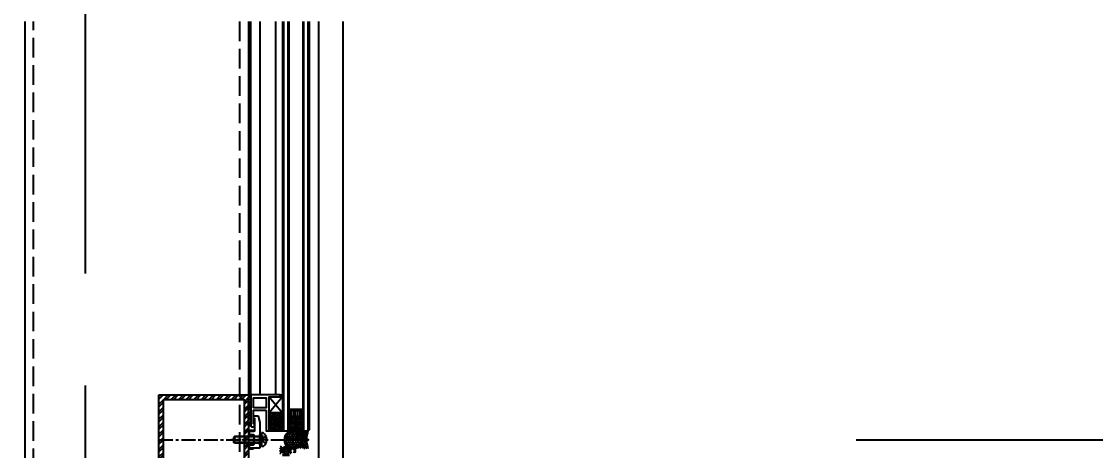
# Model space of a CAD drawing. Extents: x 220580 to 2027826, y -309201 to 71987.
# Drawn here: x 323446 to 324406, y -163239 to -162855 of the extents above; entities that cross this region are included whole.
import ezdxf
from ezdxf.enums import TextEntityAlignment as Align

# ---------------------------------------------------------------- set-up
doc = ezdxf.new("R2010")
doc.units = 0
for name, pattern in [('AUSGEZOGEN', [0]), ('CENTER', [2, 1.25, -0.25, 0.25, -0.25]), ('ZN-CENTER', [2, 1.25, -0.25, 0.25, -0.25]), ('ZN-DASH', [0.35, 0.25, -0.1])]:
    doc.linetypes.add(name, pattern=pattern)
for name, color, linetype in [('!ZN1-填充-8', 8, 'Continuous'), ('!ZN1-标注-173', 173, 'Continuous'), ('!ZN3-玻璃幕墙-4', 4, 'Continuous'), ('!ZN4-辅助材料-1', 1, 'Continuous'), ('!ZN4-配件-11', 11, 'Continuous'), ('!ZN5-钢材投影-40', 40, 'Continuous'), ('!ZN5-铝材投影-112', 112, 'Continuous'), ('!ZN5-铝材断面-6', 6, 'Continuous'), ('!ZN6-虚线-8', 8, 'ZN-DASH'), ('1 轴线 辅助线', 1, 'CENTER'), ('20剖面图$0$A-SFCE', 30, 'Continuous'), ('2钢材断面', 2, 'Continuous'), ('A_Hatch', 8, 'Continuous'), ('DIM', 173, 'Continuous'), ('ZX', 240, 'CENTER'), ('型材截面颜色', 253, 'Continuous')]:
    doc.layers.add(name, color=color, linetype=linetype)
for name, color, linetype, lineweight in [('0CABR-填充', 8, 'Continuous', 5), ('0CABR-密封材料、垫片', 195, 'Continuous', 9), ('0填充', 8, 'Continuous', 13)]:
    doc.layers.add(name, color=color, linetype=linetype, lineweight=lineweight)
doc.styles.add('DHTEXT-1', font='ROMANS.shx', dxfattribs={"width": 0.7, "bigfont": 'CHINESE.shx'})
doc.dimstyles.new('ZN200', dxfattribs={"dimscale": 200, "dimtxt": 2.5, "dimasz": 1.5, "dimexe": 1, "dimexo": 2, "dimgap": 0.9, "dimtad": 1, "dimdec": 0, "dimdsep": 46, "dimtxsty": 'DHTEXT-1', "dimblk": 'ARCHTICK', "dimcen": 2.5, "dimclrd": 173, "dimclre": 173, "dimclrt": 7, "dimazin": 2, "dimtfac": 1, "dimtdec": 0, "dimtix": 1, "dimtmove": 2, "dimatfit": 3, "dimfxl": 0, "dimtolj": 1, "dimtzin": 0, "dimarcsym": 0})

# ---------------------------------------------------------------- blocks, each defined once
blk = doc.blocks.new('20250822090122')
at = {"layer": 'A_Hatch'}
h = blk.add_hatch(dxfattribs=at)
h.set_pattern_fill('ANSI32', color=256)
h.set_pattern_definition([(45, (-80, -40), (-3.3676, 3.3676), []), (45, (-77.755, -40), (-3.3676, 3.3676), [])])
h.paths.add_polyline_path([(0, 40), (-80, 40), (-80, -40), (0, -40)])
h.paths.add_polyline_path([(-4, 36), (-4, -36), (-76, -36), (-76, 36)], flags=16)
at = {"layer": '2钢材断面'}
for points in [[(-80, 40), (0, 40), (0, -40), (-80, -40)], [(-76, 36), (-4, 36), (-4, -36), (-76, -36)]]:
    blk.add_lwpolyline(points, close=True, dxfattribs=at)
blk = doc.blocks.new('*U1907')
at = {"color": 0, "linetype": 'ZN-CENTER', "ltscale": 3}
blk.add_line((-7.15, 0), (25.2, 0), dxfattribs=at)
at = {"linetype": 'ByBlock', "ltscale": 10}
for p, q in [((-6.2, 0.6), (-5, 0.6)), ((-5.51, 3.26), (-1.6, 0.23)), ((-5, 0.6), (-5, -0.6)), ((-3.1, 6), (-1.6, 6)), ((-2.36, 0.82), (-2.36, -0.82)), ((-1.6, -6), (-1.6, 6)), ((-1.6, -4.62), (-1.6, 4.62)), ((-1.6, 4.62), (0, 4.62)), ((0, 0), (-1.6, 0.58)), ((0, 4.62), (0, -4.62)), ((0, 3), (22.5, 3)), ((0, 2.55), (22.95, 2.55)), ((22.5, -3), (22.5, 3)), ((22.5, 3), (23.4, 2.1)), ((23.4, -2.1), (23.4, 2.1)), ((-5, -0.6), (-6.2, -0.6)), ((-5.51, -3.26), (-1.6, -0.23)), ((-3.1, -6), (-1.6, -6)), ((0, -0.83), (-1.6, -0.25)), ((0, -4.62), (-1.6, -4.62)), ((0, -2.55), (22.95, -2.55)), ((0, -3), (22.5, -3)), ((22.5, -3), (23.4, -2.1))]:
    blk.add_line(p, q, dxfattribs=at)
for centre, start, end in [((0.63, 0.27), 123.05163, 177.23034), ((0.63, -0.27), 182.76966, 236.94837)]:
    blk.add_arc(centre, 6.84, start, end, dxfattribs=at)
at = {"layer": 'Defpoints', "color": 0, "ltscale": 10, "style": 'DHTEXT-1', "width": 0.7}
blk.add_text('M6', height=1, rotation=90, dxfattribs=at).set_placement((-2.25, -2.65), align=Align.CENTER)
blk = doc.blocks.new('16胶缝')
at = {"layer": '!ZN1-填充-8', "ltscale": 0.1}
h = blk.add_hatch(dxfattribs=at)
h.set_pattern_fill('HONEY', color=256, scale=10, style=0)
h.set_pattern_definition([(5e-15, (-19679.56, -11324.3713), (1.875, 1.08253175), [1.25, -2.5]), (120, (-19679.56, -11324.3713), (-1.874999996, 1.082531757), [1.25, -2.5]), (60, (-19679.56, -11324.3713), (4e-09, 2.165063507), [-2.5, 1.25])])
edge = h.paths.add_edge_path()
edge.add_ellipse((8, 13.4), major_axis=(0, -8.15), ratio=0.981746, start_angle=0, end_angle=360)
h = blk.add_hatch(dxfattribs=at)
h.set_pattern_fill('ANSI36', color=256, scale=10, style=0)
h.set_pattern_definition([(45, (-19679.5754, -11324.3713), (0.66291261, 2.43067956), [3.125, -0.625, 0, -0.625])])
edge = h.paths.add_edge_path()
edge.add_ellipse((8.02, 13.4), major_axis=(0.87, 8.1), ratio=0.981332, start_angle=124.62629, end_angle=247.39774, ccw=False)
edge.add_arc((0, 10.2), 1.2, 269.97157, 324.48671, ccw=False)
edge.add_line((0, 9), (0, 0))
edge.add_arc((8, -24.92), 26.17, 432.20316, 467.79684, ccw=False)
edge.add_line((16, 0), (16, 9))
edge.add_arc((16.01, 10.23), 1.23, 216.59056, 269.69863, ccw=False)
at = {"layer": '!ZN4-辅助材料-1', "color": 1, "ltscale": 0.1}
blk.add_arc((8, -24.92), 26.17, 72.20316, 107.79684, dxfattribs=at)
blk.add_ellipse((8, 13.4), major_axis=(0, -8.15), ratio=0.981746, dxfattribs=at)
blk.add_point((8, 0), dxfattribs=at)
blk = doc.blocks.new('胶缝断面')
at = {"color": 7, "ltscale": 0.1, "extrusion": (0, 0, -1), "zscale": -1, "rotation": 180}
blk.add_blockref('16胶缝', (8, 0), dxfattribs=at)
blk = doc.blocks.new('*U1872')
at = {"layer": '!ZN1-填充-8'}
h = blk.add_hatch(dxfattribs=at)
h.set_pattern_fill('ANSI37', color=256, scale=0.5, style=0)
h.set_pattern_definition([(45, (6, 0), (-1.12253, 1.12253), []), (135, (6, 0), (-1.12253, -1.12253), [])])
h.paths.add_polyline_path([(0, 5), (0, 19), (1, 18), (14, 18), (14, 17.75), (12, 15.75), (12, 8.25), (14, 6.25), (14, 6), (1, 6)])
h = blk.add_hatch(dxfattribs=at)
h.set_pattern_fill('DOTS', color=8, style=0)
h.set_pattern_definition([(0, (6, 0), (0.79375, 1.5875), [0, -1.5875])])
h.paths.add_polyline_path([(13, 15.34), (13, 8.66), (14.41, 7.25), (17.8, 7.25), (17.8, 16.75), (14.41, 16.75)])
for points in [[(18.75, 18), (14, 18), (14, 17.75), (18.75, 17.75)], [(18.75, 6.25), (14, 6.25), (14, 6), (18.75, 6)]]:
    blk.add_hatch(color=256, dxfattribs=at).paths.add_polyline_path(points)
for p, q in [((0, 23), (366.16, 23)), ((0, 19), (366.16, 19)), ((0, 5), (366.16, 5)), ((0, 1), (366.16, 1))]:
    blk.add_line(p, q, dxfattribs=at)
at = {"layer": '!ZN3-玻璃幕墙-4'}
for points in [[(366.16, 24), (1, 24), (0, 23), (0, 19), (1, 18), (366.16, 18)], [(366.16, 6), (1, 6), (0, 5), (0, 1), (1, 0), (366.16, 0)]]:
    blk.add_lwpolyline(points, dxfattribs=at)
at = {"layer": '!ZN4-辅助材料-1'}
for points in [[(0, 5), (0, 19), (1, 18), (14, 18), (14, 17.75), (12, 15.75), (12, 8.25), (12, 8.25), (14, 6.25), (14, 6), (1, 6), (0, 5)], [(12, 15.75), (12, 8.25), (14, 6.25), (19, 6.25), (19, 17.75), (14, 17.75)], [(13, 15.34), (13, 8.66), (14.41, 7.25), (17.8, 7.25), (17.8, 16.75), (14.41, 16.75)], [(18.75, 18), (14, 18), (14, 17.75), (18.75, 17.75)], [(18.75, 6.25), (14, 6.25), (14, 6), (18.75, 6)]]:
    blk.add_lwpolyline(points, close=True, dxfattribs=at)
blk.add_lwpolyline([(18.4, 17.75), (18.4, 17.65), (14.04, 17.65), (12.1, 15.71), (12.1, 8.29), (14.04, 6.35), (18.4, 6.35), (18.4, 6.25), (18.4, 6.35)], dxfattribs=at)
at = {"layer": 'Defpoints', "color": 250}
for p in [(0, 24), (0, 18), (0, 6), (0, 0), (12, 6)]:
    blk.add_point(p, dxfattribs=at)
blk = doc.blocks.new('20240131155736')
at = {"layer": '!ZN1-填充-8'}
h = blk.add_hatch(dxfattribs=at)
h.set_pattern_fill('ANSI36', color=256, scale=0.5, angle=270, style=0)
h.set_pattern_definition([(315, (4155.5162, -11794.8225), (1.54348152, -0.420949506), [1.984375, -0.396875, 0, -0.396875])])
h.paths.add_polyline_path([(-0.75, 0.75), (-0.75, -0.75), (1.25, -0.75), (1.25, 0.75)])
at = {"layer": '!ZN4-辅助材料-1', "linetype": 'AUSGEZOGEN'}
blk.add_line((-1.25, 0.75), (1.25, 0.75), dxfattribs=at)
blk = doc.blocks.new('20240131160147')
at = {"layer": '!ZN5-铝材断面-6'}
blk.add_lwpolyline([(-3.36, 1.25), (-3.36, 19.75), (-0.86, 19.75), (-0.86, -10.75), (9.14, -10.75), (9.14, -12.25), (-17.26, -12.25), (-17.26, 15.25, -0.414214), (-16.26, 16.25), (-15.06, 16.25, -0.414214), (-14.06, 15.25), (-14.06, 13.75), (-14.26, 13.75, 0.414214), (-14.76, 13.25), (-14.76, 1.25)], format="xyb", close=True, dxfattribs=at)
blk.add_lwpolyline([(-14.76, -0.75), (-14.76, -9.75), (-3.36, -9.75), (-3.36, -0.75)], close=True, dxfattribs=at)
at = {"layer": '!ZN1-填充-8', "ltscale": 50, "xscale": -1, "rotation": 180}
blk.add_blockref('20240131155736', (9.89, -11.5), dxfattribs=at)
blk = doc.blocks.new('20250822102610', base_point=(-89164.55, -87453.63))
at = {"layer": '!ZN1-填充-8'}
h = blk.add_hatch(dxfattribs=at)
h.set_pattern_fill('ANSI37', color=256, style=0)
h.set_pattern_definition([(45, (0, 0), (-1.122532015, 1.122532015), []), (135, (0, 0), (-1.122532015, -1.122532015), [])])
edge = h.paths.add_edge_path()
edge.add_line((-89165.05, -87423.13), (-89151.55, -87423.13))
edge.add_line((-89151.55, -87423.13), (-89152.55, -87424.13))
edge.add_line((-89152.55, -87424.13), (-89152.55, -87439.13))
edge.add_line((-89152.55, -87439.13), (-89164.55, -87439.13))
edge.add_line((-89164.55, -87439.13), (-89164.55, -87423.63))
edge.add_arc((-89165.05, -87423.63), 0.5, 359.99969, 450)
at = {"layer": '!ZN1-填充-8', "ltscale": 100}
for p, q in [((-89164.55, -87453.63), (-89152.55, -87439.13)), ((-89152.55, -87453.63), (-89164.55, -87439.13))]:
    blk.add_line(p, q, dxfattribs=at)
at = {"layer": '!ZN4-辅助材料-1', "linetype": 'AUSGEZOGEN'}
blk.add_lwpolyline([(-89165.05, -87423.13), (-89151.55, -87423.13), (-89152.55, -87424.13), (-89152.55, -87439.13), (-89164.55, -87439.13), (-89164.55, -87423.63, 0.414215), (-89165.05, -87423.13), (-89165.05, -87423.13)], format="xyb", dxfattribs=at)
blk.add_lwpolyline([(-89152.55, -87439.13), (-89164.55, -87439.13), (-89164.55, -87442.13)], dxfattribs=at)
blk.add_lwpolyline([(-89164.55, -87439.13), (-89164.55, -87453.63), (-89152.55, -87453.63), (-89152.55, -87439.13)], close=True, dxfattribs=at)
blk = doc.blocks.new('20250822103338', base_point=(-89182.55, -87455.13))
at = {"layer": '0填充'}
h = blk.add_hatch(dxfattribs=at)
h.set_pattern_fill('ANSI38', color=256, angle=360, style=0)
h.set_pattern_definition([(45, (0, 0), (-1.122532015, 1.122532015), []), (135, (0, 0), (-3.367596045, 1.122532015), [3.96875, -2.38125])])
h.paths.add_polyline_path([(-89182.55, -87453.13), (-89180.55, -87453.13), (-89180.55, -87427.63), (-89182.55, -87427.63)])
at = {"layer": '型材截面颜色', "ltscale": 60}
h = blk.add_hatch(dxfattribs=at)
h.set_pattern_fill('ANSI36', color=256, scale=0.3, angle=90)
h.set_pattern_definition([(135, (0, 0), (-0.9260889125, 0.2525697034), [1.190625, -0.238125, 0, -0.238125])])
h.paths.add_polyline_path([(-89182.55, -87455.13), (-89182.55, -87453.13), (-89180.55, -87453.13), (-89180.55, -87455.13)])
at = {"layer": '!ZN4-辅助材料-1'}
for points in [[(-89180.55, -87427.63), (-89182.55, -87427.63), (-89182.55, -87453.13), (-89180.55, -87453.13)], [(-89182.55, -87455.13), (-89182.55, -87453.13), (-89180.55, -87453.13), (-89180.55, -87455.13)]]:
    blk.add_lwpolyline(points, close=True, dxfattribs=at)
at = {"layer": '0CABR-密封材料、垫片'}
blk.add_lwpolyline([(-89180.55, -87427.63), (-89182.55, -87427.63), (-89182.55, -87455.13), (-89180.55, -87455.13)], close=True, dxfattribs=at)
blk = doc.blocks.new('20250822103828')
at = {"layer": '!ZN4-辅助材料-1', "ltscale": 100}
for name, p in [('20250822102610', (18.4, 1.5)), ('20250822103338', (0, 0))]:
    blk.add_blockref(name, p, dxfattribs=at)
at = {"layer": '!ZN6-虚线-8', "ltscale": 50}
blk.add_blockref('20240131160147', (19.26, 12.25), dxfattribs=at)
blk = doc.blocks.new('20250828093013')
at = {"layer": '!ZN5-铝材投影-112'}
for p, q in [((0, 0), (-8.5, 0)), ((0, -7), (0, 0)), ((-9, -0.5), (-9, -2.5)), ((-8.5, -3), (-5.5, -3)), ((-5, -3.5), (-5, -11.5)), ((-5, -3.5), (-5, -3.5)), ((-0.5, -7.5), (0, -7)), ((0, -8), (-0.5, -7.5)), ((0, -23), (0, -8)), ((-9, -12.5), (-9, -14.5)), ((-5.5, -12), (-8.5, -12)), ((-8.5, -15), (-5, -15)), ((-4.5, -15.5), (-4.5, -26.5)), ((-5.5, -27.5), (-5.5, -29)), ((-1.51, -28.63), (0, -23)), ((-5.5, -29), (-1.99, -29))]:
    blk.add_line(p, q, dxfattribs=at)
for centre, start, end in [((-8.5, -0.5), 90, 180), ((-8.5, -2.5), 180, 270), ((-5.5, -3.5), 0, 90), ((-8.5, -12.5), 90, 180), ((-8.5, -14.5), 180, 270), ((-5.5, -11.5), 270, 0), ((-5, -15.5), 0, 90), ((-5, -27.5), 90, 180), ((-5, -26.5), 270, 0), ((-1.99, -28.5), 270, 345)]:
    blk.add_arc(centre, 0.5, start, end, dxfattribs=at)
blk = doc.blocks.new('20200306093546', base_point=(29869.44, 42689.6))
at = {"layer": '!ZN1-填充-8'}
h = blk.add_hatch(dxfattribs=at)
h.set_pattern_fill('ANSI36', color=256, angle=-270, style=0)
h.set_pattern_definition([(135, (29867.4445, 42689.1023), (-3.086963, 0.841899), [3.96875, -0.79375, 0, -0.79375])])
edge = h.paths.add_edge_path()
edge.add_line((29867.44, 42689.1), (29867.44, 42693.6))
edge.add_arc((29867.94, 42689.1), 0.5, 90, 180, ccw=False)
edge.add_line((29867.94, 42689.6), (29870.94, 42689.6))
edge.add_arc((29870.94, 42690.1), 0.5, 270, 360)
edge.add_line((29871.44, 42690.1), (29871.44, 42693.1))
edge.add_arc((29871.94, 42693.1), 0.5, 89.99859, 179.99859, ccw=False)
edge.add_arc((29868.27, -498209.81), 540903.41, 89.9996103, 90.000087)
at = {"layer": '!ZN4-辅助材料-1', "ltscale": 15}
blk.add_arc((29868.27, -498209.81), 540903.41, 89.9996103, 90.000087, dxfattribs=at)
blk = doc.blocks.new('20250828100248')
at = {"layer": '!ZN1-填充-8'}
h = blk.add_hatch(dxfattribs=at)
h.set_pattern_fill('ANSI37', color=8)
h.set_pattern_definition([(45, (76333.1129, -6600.1659), (-1.122532015, 1.122532015), []), (135, (76333.1129, -6600.1659), (-1.122532015, -1.122532015), [])])
h.paths.add_polyline_path([(73.57, 85.26, -0.393051), (74.06, 84.8, 0.929735), (75.26, 84.8, -0.47191), (75.89, 85.24, -0.477091), (76.86, 84.46), (76.86, 79.2, -0.414214), (76.06, 78.4, -0.58439), (75.26, 78.75, 1.051799), (74.06, 78.81), (74.06, 77), (68.38, 77, 0.414214), (68.88, 77.5), (68.88, 78.81, 0.959861), (67.68, 78.86, -0.390421), (67.19, 78.4, -0.556017), (66.09, 79.2), (66.09, 84.46, -0.477091), (67.05, 85.24, -0.47191), (67.68, 84.8, 0.929735), (68.88, 84.8, -0.393051), (69.38, 85.26)])
at = {"layer": '!ZN1-填充-8', "color": 8}
for p, q in [((79.64, 79), (78.44, 85.5)), ((79.64, 85.5), (78.44, 79))]:
    blk.add_line(p, q, dxfattribs=at)
at = {"layer": '!ZN1-填充-8', "ltscale": 15}
blk.add_line((35.75, 36.5), (-0.5, 44.5), dxfattribs=at)
blk.add_lwpolyline([(35.75, 38.5), (35.75, 45), (-0.5, 36.5)], dxfattribs=at)
at = {"layer": '!ZN4-辅助材料-1', "ltscale": 15}
for p, q in [((74.56, 77), (68.38, 77)), ((79.64, 84.5), (79.64, 80))]:
    blk.add_line(p, q, dxfattribs=at)
blk = doc.blocks.new('20250828100304')
at = {"layer": '!ZN1-标注-173', "ltscale": 15, "xscale": -1, "rotation": 90}
blk.add_blockref('20200306093546', (-1, -2), dxfattribs=at)
blk.add_blockref('20200306093546', (-1, -2), dxfattribs=at)
at = {"layer": '!ZN5-铝材断面-6', "ltscale": 50}
blk.add_blockref('20250828100248', (-2.5, -51), dxfattribs=at)
blk = doc.blocks.new('20250828170426')
at = {"layer": '0CABR-填充'}
h = blk.add_hatch(dxfattribs=at)
h.set_pattern_fill('ANSI38', color=256, scale=0.3, angle=90)
h.set_pattern_definition([(135, (-69587.4291, 11834.8005), (-0.3367596045, -0.3367596045), []), (225, (-69587.4291, 11834.8005), (-0.3367596045, -1.0102788136), [1.190625, -0.714375])])
h.paths.add_polyline_path([(-250.04, 2108.3), (-250.04, 2107.5), (-253.34, 2107.5), (-253.34, 2104.5), (-250.04, 2104.5), (-250.04, 2103.7), (-254.34, 2103.7), (-254.34, 2108.3)])
h = blk.add_hatch(dxfattribs=at)
h.set_pattern_fill('ANSI38', color=256, scale=0.3, angle=90)
h.set_pattern_definition([(135, (-69587.4291, 11834.8005), (-0.3367596045, -0.3367596045), []), (225, (-69587.4291, 11834.8005), (-0.3367596045, -1.0102788136), [1.190625, -0.714375])])
h.paths.add_polyline_path([(-250.04, 2108.3), (-250.04, 2107.5), (-253.34, 2107.5), (-253.34, 2104.5), (-250.04, 2104.5), (-250.04, 2103.7), (-254.34, 2103.7), (-254.34, 2108.3)])
h = blk.add_hatch(dxfattribs=at)
h.set_pattern_fill('ANSI38', color=256, scale=0.3, angle=90)
h.set_pattern_definition([(135, (-69587.4291, 11822.8005), (-0.3367596045, -0.3367596045), []), (225, (-69587.4291, 11822.8005), (-0.3367596045, -1.0102788136), [1.190625, -0.714375])])
h.paths.add_polyline_path([(-250.04, 2096.3), (-250.04, 2095.5), (-253.34, 2095.5), (-253.34, 2092.5), (-250.04, 2092.5), (-250.04, 2091.7), (-254.34, 2091.7), (-254.34, 2096.3)])
h = blk.add_hatch(dxfattribs=at)
h.set_pattern_fill('ANSI38', color=256, scale=0.3, angle=90)
h.set_pattern_definition([(135, (-69587.4291, 11822.8005), (-0.3367596045, -0.3367596045), []), (225, (-69587.4291, 11822.8005), (-0.3367596045, -1.0102788136), [1.190625, -0.714375])])
h.paths.add_polyline_path([(-250.04, 2096.3), (-250.04, 2095.5), (-253.34, 2095.5), (-253.34, 2092.5), (-250.04, 2092.5), (-250.04, 2091.7), (-254.34, 2091.7), (-254.34, 2096.3)])
at = {"layer": '!ZN4-辅助材料-1'}
for points in [[(-250.04, 2103.7), (-250.04, 2104.5), (-253.34, 2104.5), (-253.34, 2107.5), (-250.04, 2107.5), (-250.04, 2108.3), (-254.34, 2108.3), (-254.34, 2103.7), (-250.04, 2103.7)], [(-250.04, 2091.7), (-250.04, 2092.5), (-253.34, 2092.5), (-253.34, 2095.5), (-250.04, 2095.5), (-250.04, 2096.3), (-254.34, 2096.3), (-254.34, 2091.7), (-250.04, 2091.7)]]:
    blk.add_lwpolyline(points, dxfattribs=at)
at = {"layer": '!ZN5-钢材投影-40', "ltscale": 0.3}
for p, q in [((-454.34, 2474.16), (-454.34, 1437.5)), ((-254.34, 2474.16), (-254.34, 1437.5))]:
    blk.add_line(p, q, dxfattribs=at)
at = {"layer": '!ZN5-铝材投影-112'}
for p, q in [((-252.34, 2140), (-252.34, 2474.16)), ((-243.84, 2140), (-243.84, 2474.16)), ((-229.94, 2140), (-229.94, 2474.16)), ((-191.94, 2474.16), (-191.94, 1437.5)), ((-169.94, 2474.16), (-169.94, 1437.5))]:
    blk.add_line(p, q, dxfattribs=at)
at = {"layer": '!ZN6-虚线-8', "color": 8, "linetype": 'ZN-DASH', "ltscale": 70}
for p, q in [((-446.34, 1437.5), (-446.34, 2474.16)), ((-262.34, 2474.16), (-262.34, 1437.5))]:
    blk.add_line(p, q, dxfattribs=at)
at = {"layer": 'ZX', "ltscale": 10}
blk.add_line((-334.34, 2100), (-199.94, 2100), dxfattribs=at)
at = {"layer": '!ZN3-玻璃幕墙-4', "rotation": 90}
blk.add_blockref('*U1872', (-199.94, 2108), dxfattribs=at)
at = {"layer": '!ZN4-辅助材料-1', "ltscale": 100, "xscale": -1, "rotation": 180}
blk.add_blockref('20250822103828', (-254.34, 2140), dxfattribs=at)
at = {"layer": '!ZN4-辅助材料-1', "rotation": 270}
blk.add_blockref('胶缝断面', (-200.94, 2100), dxfattribs=at)
at = {"layer": '!ZN4-配件-11', "color": 1, "rotation": 180}
blk.add_blockref('*U1907', (-244.34, 2100), dxfattribs=at)
at = {"layer": '!ZN5-铝材投影-112', "ltscale": 50, "xscale": -1, "rotation": 180}
blk.add_blockref('20250828093013', (-244.34, 2092.5), dxfattribs=at)
at = {"layer": '!ZN5-铝材断面-6', "ltscale": 50}
blk.add_blockref('20250828100304', (-289.94, 2060), dxfattribs=at)
at = {"layer": '!ZN5-铝材断面-6', "ltscale": 100}
blk.add_blockref('20250822090122', (-254.34, 2100), dxfattribs=at)
blk = doc.blocks.new('_ArchTick')
at = {"color": 0, "linetype": 'ByBlock', "const_width": 0.4}
blk.add_lwpolyline([(-0.5, -0.5), (0.5, 0.5)], dxfattribs=at)
blk = doc.blocks.new('*D555')
at = {"layer": 'Defpoints', "color": 0, "ltscale": 2, "transparency": 16777216}
for p in [(323792.1, -163229.35), (325165.59, -163229.35), (323609.16, -164429.35)]:
    blk.add_point(p, dxfattribs=at)
at = {"layer": 'DIM', "color": 173, "linetype": 'ByBlock', "lineweight": -2, "ltscale": 2, "transparency": 16777216}
for p, q in [((325165.59, -163229.35), (325165.59, -162929.35)), ((324192.1, -163229.35), (325365.59, -163229.35)), ((325165.59, -164429.35), (325165.59, -163229.35)), ((324009.16, -164429.35), (325365.59, -164429.35)), ((325165.59, -164429.35), (325165.59, -164729.35))]:
    blk.add_line(p, q, dxfattribs=at)
at = {"layer": 'DIM', "color": 173, "lineweight": -2, "ltscale": 2, "transparency": 16777216, "xscale": 300, "yscale": 300, "zscale": 300}
for p, rotation in [((325165.59, -163229.35), 270), ((325165.59, -164429.35), 90)]:
    blk.add_blockref('_ArchTick', p, dxfattribs=dict(at, rotation=rotation))
at = {"layer": 'DIM', "color": 7, "ltscale": 2, "transparency": 16777216, "insert": (324735.59, -163829.35), "char_height": 500, "attachment_point": 5, "rotation": 90, "style": 'DHTEXT-1'}
blk.add_mtext('\\A1;1200', dxfattribs=at)
blk = doc.blocks.new('*D1209')
at = {"layer": 'Defpoints', "color": 0, "ltscale": 2, "transparency": 16777216}
for p in [(323609.16, -162379.35), (323792.1, -163229.35), (325165.59, -163229.35)]:
    blk.add_point(p, dxfattribs=at)
at = {"layer": 'DIM', "color": 173, "linetype": 'ByBlock', "lineweight": -2, "ltscale": 2, "transparency": 16777216}
for p, q in [((325165.59, -162379.35), (325165.59, -162079.35)), ((324009.16, -162379.35), (325365.59, -162379.35)), ((325165.59, -162379.35), (325165.59, -163229.35)), ((324192.1, -163229.35), (325365.59, -163229.35)), ((325165.59, -163229.35), (325165.59, -163529.35))]:
    blk.add_line(p, q, dxfattribs=at)
at = {"layer": 'DIM', "color": 173, "lineweight": -2, "ltscale": 2, "transparency": 16777216, "xscale": 300, "yscale": 300, "zscale": 300}
for p, rotation in [((325165.59, -162379.35), 270), ((325165.59, -163229.35), 90)]:
    blk.add_blockref('_ArchTick', p, dxfattribs=dict(at, rotation=rotation))
at = {"layer": 'DIM', "color": 7, "ltscale": 2, "transparency": 16777216, "insert": (324735.59, -162804.35), "char_height": 500, "attachment_point": 5, "rotation": 90, "style": 'DHTEXT-1'}
blk.add_mtext('\\A1;850', dxfattribs=at)

msp = doc.modelspace()

# ---------------------------------------------------------------- linework, layer by layer
at = {"layer": '1 轴线 辅助线', "ltscale": 400}
msp.add_line((323503.56, -167880.76), (323503.56, -147041.02), dxfattribs=at)

# ---------------------------------------------------------------- next in the draw order: block references
at = {"layer": '20剖面图$0$A-SFCE', "ltscale": 40}
msp.add_blockref('20250828170426', (323903.56, -165329.35), dxfattribs=at)

# ---------------------------------------------------------------- next in the draw order: dimensions: what is measured, and where the dimension line sits
at = {"layer": 'DIM', "ltscale": 2}
for p1, picture, middle in [((323609.16, -162379.35), '*D1209', (324735.59, -162804.35)), ((323609.16, -164429.35), '*D555', (324735.59, -163829.35))]:
    dim = msp.add_linear_dim(base=(325165.59, -163229.35), p1=p1, p2=(323792.1, -163229.35), angle=90, dimstyle='ZN200', dxfattribs=at)
    dim.commit()
    dim.dimension.update_dxf_attribs({"geometry": picture, "text_midpoint": middle})

doc.saveas('drawing.dxf')
